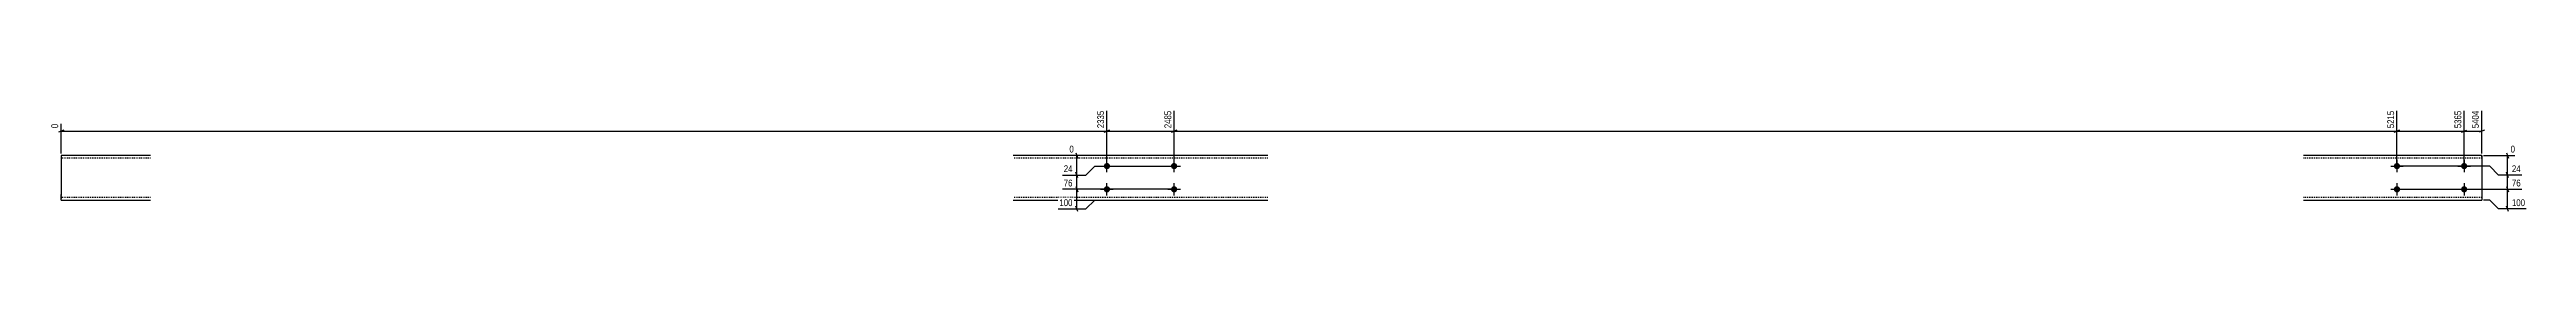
# Model space of a CAD drawing. Header units: millimetres. Extents: x 12 to 17295, y 0 to 241.
# Drawn here: x 11765 to 17295, y 12 to 241 of the extents above; entities that cross this region are included whole.
import ezdxf

# ---------------------------------------------------------------- set-up
doc = ezdxf.new("R2010")
doc.units = ezdxf.units.MM
doc.linetypes.add('DXK_LINE_DOT2', pattern=[3.9198, 1.9599, -1.9599])
doc.layers.add('MÅLSÆTNING', color=7, linetype='Continuous')
doc.layers.add('STÅL', color=7, linetype='Continuous')
doc.styles.add('Arial Narrow', font='ARIALN.TTF', dxfattribs={"height": 0.2})

msp = doc.modelspace()

# ---------------------------------------------------------------- hatches: boundary and pattern name
at = {"layer": 'STÅL', "linetype": 'Continuous'}
for points in [[(14126.1, 121, -1), (14126.1, 107, -1)], [(14276.1, 121, -1), (14276.1, 107, -1)], [(17006.1, 121, -1), (17006.1, 107, -1)], [(17156.1, 121, -1), (17156.1, 107, -1)], [(14126.1, 69, -1), (14126.1, 55, -1)], [(14276.1, 69, -1), (14276.1, 55, -1)], [(17006.1, 69, -1), (17006.1, 55, -1)], [(17156.1, 69, -1), (17156.1, 55, -1)]]:
    msp.add_hatch(color=3, dxfattribs=at).paths.add_polyline_path(points)

# ---------------------------------------------------------------- linework, layer by layer
at = {"layer": 'MÅLSÆTNING', "color": 7, "linetype": 'Continuous'}
for p, q in [((14126.1, 118), (14126.1, 237.8)), ((14126.1, 118), (14126.1, 237.8)), ((14276.1, 118), (14276.1, 237.8)), ((14276.1, 118), (14276.1, 237.8)), ((17006.1, 118), (17006.1, 237.8)), ((17006.1, 118), (17006.1, 237.8)), ((17156.1, 118), (17156.1, 237.8)), ((17195.4, 142), (17195.4, 237.8)), ((11797.1, 194.4), (11785.1, 189.6)), ((11791.1, 142), (11791.1, 208.6)), ((11791.1, 192), (14126.1, 192)), ((14132.1, 194.4), (14120.1, 189.6)), ((14120.1, 189.6), (14132.1, 194.4)), ((14126.1, 192), (14276.1, 192)), ((14282.1, 194.4), (14270.1, 189.6)), ((14270.1, 189.6), (14282.1, 194.4)), ((14276.1, 192), (17006.1, 192)), ((17012.1, 194.4), (17000.1, 189.6)), ((17000.1, 189.6), (17012.1, 194.4)), ((17150.1, 189.6), (17162.1, 194.4)), ((17156.1, 192), (17195.4, 192)), ((17201.4, 194.4), (17189.4, 189.6)), ((14078.9, 94), (14098.9, 114)), ((14098.9, 114), (14272.1, 114)), ((14098.9, 114), (14272.1, 114)), ((17213.1, 114), (17010.1, 114)), ((17213.1, 114), (17010.1, 114)), ((17199.4, 138), (17269.6, 138)), ((17233.1, 94), (17213.1, 114)), ((17250.7, 144), (17255.5, 132)), ((17253.1, 94), (17253.1, 138)), ((14026.8, 94), (14078.9, 94)), ((14272.1, 62), (14026.8, 62)), ((14272.1, 62), (14026.8, 62)), ((14061.3, 88), (14056.5, 100)), ((14056.5, 68), (14061.3, 56)), ((14056.5, 68), (14061.3, 56)), ((14058.9, 62), (14058.9, 94)), ((14058.9, 18), (14058.9, 62)), ((17010.1, 62), (17285.2, 62)), ((17010.1, 62), (17285.2, 62)), ((17285.2, 94), (17233.1, 94)), ((17285.2, 94), (17233.1, 94)), ((17255.5, 88), (17250.7, 100)), ((17255.5, 88), (17250.7, 100)), ((17250.7, 68), (17255.5, 56)), ((17250.7, 68), (17255.5, 56)), ((17253.1, 62), (17253.1, 94)), ((17253.1, 18), (17253.1, 62)), ((14017, 18), (14078.9, 18)), ((14061.3, 12), (14056.5, 24)), ((14078.9, 18), (14098.9, 38)), ((14098.9, 38), (14122.1, 38)), ((17213.1, 38), (17199.4, 38)), ((17233.1, 18), (17213.1, 38)), ((17294.9, 18), (17233.1, 18)), ((17255.5, 12), (17250.7, 24))]:
    msp.add_line(p, q, dxfattribs=at)
at = {"layer": 'STÅL', "color": 2, "linetype": 'Continuous'}
for p, q in [((11791.1, 138), (11791.1, 126)), ((11991.1, 138), (11791.1, 138)), ((11791.1, 126), (11791.1, 50)), ((14485.1, 138), (13917.1, 138)), ((17195.4, 138), (16797.1, 138)), ((17195.4, 138), (17195.4, 137.1)), ((17195.4, 137.1), (17195.4, 126)), ((17195.4, 126), (17195.4, 50)), ((11791.1, 38.9), (11791.1, 50)), ((11791.1, 38), (11791.1, 38.9)), ((11791.1, 38), (11991.1, 38)), ((13917.1, 38), (14485.1, 38)), ((16797.1, 38), (17195.4, 38)), ((17195.4, 50), (17195.4, 38))]:
    msp.add_line(p, q, dxfattribs=at)
at = {"layer": 'STÅL', "color": 7, "linetype": 'DXK_LINE_DOT2'}
for p, q in [((11791.1, 138), (11791.1, 137.1)), ((11791.1, 137.1), (11791.1, 134.5)), ((11991.1, 132), (11791.1, 132)), ((14485.1, 132), (13917.1, 132)), ((17195.4, 132), (16797.1, 132)), ((17195.4, 134.5), (17195.4, 138)), ((11791.1, 50), (11791.1, 41.5)), ((11991.1, 44), (11791.1, 44)), ((14485.1, 44), (13917.1, 44)), ((17195.4, 44), (16797.1, 44))]:
    msp.add_line(p, q, dxfattribs=at)
at = {"layer": 'STÅL', "color": 3, "linetype": 'Continuous'}
for p, q in [((14112.1, 114), (14140.1, 114)), ((14126.1, 100), (14126.1, 128)), ((14262.1, 114), (14290.1, 114)), ((14276.1, 100), (14276.1, 128)), ((16992.1, 114), (17020.1, 114)), ((17006.1, 128), (17006.1, 100)), ((17142.1, 114), (17170.1, 114)), ((17156.1, 128), (17156.1, 100)), ((14112.1, 62), (14140.1, 62)), ((14126.1, 48), (14126.1, 76)), ((14262.1, 62), (14290.1, 62)), ((14276.1, 48), (14276.1, 76)), ((16992.1, 62), (17020.1, 62)), ((17006.1, 76), (17006.1, 48)), ((17142.1, 62), (17170.1, 62)), ((17156.1, 76), (17156.1, 48))]:
    msp.add_line(p, q, dxfattribs=at)

# ---------------------------------------------------------------- next in the draw order: wipeouts: each hides what was drawn before it
at = {"color": 0, "linetype": 'Continuous'}
for points in [[(14122.9, 241), (14100.5, 241), (14100.5, 195.6), (14122.9, 195.6)], [(14272.9, 241), (14250.5, 241), (14250.5, 195.6), (14272.9, 195.6)], [(17192.2, 241), (17169.8, 241), (17169.8, 195.6), (17192.2, 195.6)], [(11787.9, 211.7), (11765.5, 211.7), (11765.5, 195.6), (11787.9, 195.6)], [(14052.4, 97.2), (14052.4, 119.6), (14026.5, 119.6), (14026.5, 97.2)], [(17272.8, 141.2), (17272.8, 163.6), (17256.7, 163.6), (17256.7, 141.2)]]:
    msp.add_wipeout(points, dxfattribs=at).dxf.layer = 'MÅLSÆTNING'

# ---------------------------------------------------------------- next in the draw order: linework, layer by layer
at = {"layer": 'MÅLSÆTNING', "color": 7, "linetype": 'Continuous'}
for p, q in [((17156.1, 118), (17156.1, 237.8)), ((17006.1, 192), (17156.1, 192)), ((17150.1, 189.6), (17162.1, 194.4)), ((14122.1, 138), (14042.4, 138)), ((14056.5, 144), (14061.3, 132)), ((14058.9, 94), (14058.9, 138)), ((14078.9, 94), (14098.9, 114)), ((17233.1, 94), (17213.1, 114)), ((14026.8, 94), (14078.9, 94)), ((14061.3, 88), (14056.5, 100))]:
    msp.add_line(p, q, dxfattribs=at)

# ---------------------------------------------------------------- next in the draw order: texts
at = {"layer": 'MÅLSÆTNING', "color": 3, "linetype": 'Continuous', "style": 'Arial Narrow'}
for s, height, p in [('2335', 15.27, (14119.7, 198.8)), ('2485', 15.27, (14269.7, 198.8)), ('5404', 15.27, (17189, 198.8)), ('0', 15.3, (11784.7, 198.8))]:
    msp.add_text(s, height=height, rotation=90.0002, dxfattribs=at).set_placement(p)
for s, height, p in [('24', 15.27, (14029.7, 100.4)), ('0', 15.3, (17259.9, 144.4))]:
    msp.add_text(s, height=height, dxfattribs=at).set_placement(p)

# ---------------------------------------------------------------- next in the draw order: wipeouts: each hides what was drawn before it
at = {"color": 0, "linetype": 'Continuous'}
for points in [[(17002.9, 241), (16980.5, 241), (16980.5, 195.6), (17002.9, 195.6)], [(17152.9, 241), (17130.5, 241), (17130.5, 195.6), (17152.9, 195.6)], [(14055.3, 141.2), (14055.3, 163.6), (14039.2, 163.6), (14039.2, 141.2)], [(17285.5, 97.2), (17285.5, 119.6), (17259.6, 119.6), (17259.6, 97.2)], [(14052.4, 65.2), (14052.4, 87.6), (14026.5, 87.6), (14026.5, 65.2)]]:
    msp.add_wipeout(points, dxfattribs=at).dxf.layer = 'MÅLSÆTNING'

# ---------------------------------------------------------------- next in the draw order: texts
at = {"layer": 'MÅLSÆTNING', "color": 3, "linetype": 'Continuous', "style": 'Arial Narrow'}
for s, p in [('5215', (16999.7, 198.8)), ('5365', (17149.7, 198.8))]:
    msp.add_text(s, height=15.27, rotation=90.0002, dxfattribs=at).set_placement(p)
for s, height, p in [('0', 15.3, (14042.4, 144.4)), ('24', 15.27, (17262.8, 100.4))]:
    msp.add_text(s, height=height, dxfattribs=at).set_placement(p)

# ---------------------------------------------------------------- next in the draw order: wipeouts: each hides what was drawn before it
at = {"color": 0, "linetype": 'Continuous'}
msp.add_wipeout([(14052.4, 21.2), (14052.4, 43.6), (14016.8, 43.6), (14016.8, 21.2)], dxfattribs=at).dxf.layer = 'MÅLSÆTNING'

# ---------------------------------------------------------------- next in the draw order: texts
at = {"layer": 'MÅLSÆTNING', "color": 3, "linetype": 'Continuous', "style": 'Arial Narrow'}
for s, p in [('76', (14029.7, 68.4)), ('100', (14020, 24.4))]:
    msp.add_text(s, height=15.27, dxfattribs=at).set_placement(p)

# ---------------------------------------------------------------- next in the draw order: wipeouts: each hides what was drawn before it
at = {"color": 0, "linetype": 'Continuous'}
msp.add_wipeout([(17285.5, 65.2), (17285.5, 87.6), (17259.6, 87.6), (17259.6, 65.2)], dxfattribs=at).dxf.layer = 'MÅLSÆTNING'

# ---------------------------------------------------------------- next in the draw order: wipeouts: each hides what was drawn before it
msp.add_wipeout([(17295.2, 21.2), (17295.2, 43.6), (17259.6, 43.6), (17259.6, 21.2)], dxfattribs=at).dxf.layer = 'MÅLSÆTNING'

# ---------------------------------------------------------------- next in the draw order: texts
at = {"layer": 'MÅLSÆTNING', "color": 3, "linetype": 'Continuous', "style": 'Arial Narrow'}
for s, p in [('76', (17262.8, 68.4)), ('100', (17262.8, 24.4))]:
    msp.add_text(s, height=15.27, dxfattribs=at).set_placement(p)

doc.saveas('drawing.dxf')
